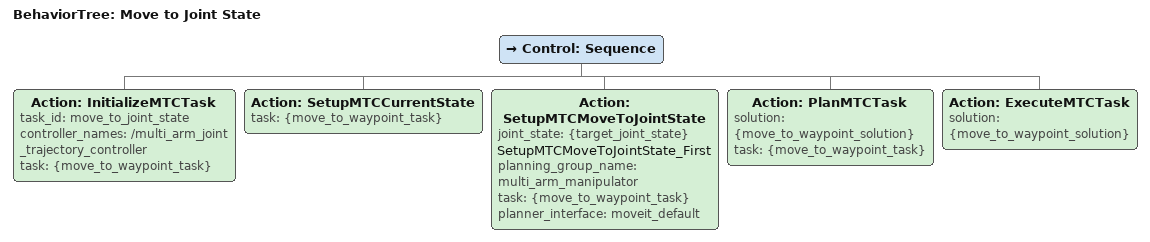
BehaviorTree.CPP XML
<?xml version="1.0"?>
<root BTCPP_format="4" main_tree_to_execute="Move to Joint State">
    <BehaviorTree ID="Move to Joint State" _description="Move to a specified joint state">
            <Control ID="Sequence">
                <Action ID="InitializeMTCTask" task_id="move_to_joint_state" controller_names="/multi_arm_joint_trajectory_controller" task="{move_to_waypoint_task}"/>
                <Action ID="SetupMTCCurrentState" task="{move_to_waypoint_task}"/>
                <Action ID="SetupMTCMoveToJointState" joint_state="{target_joint_state}" name="SetupMTCMoveToJointState_First" planning_group_name="multi_arm_manipulator" task="{move_to_waypoint_task}" planner_interface="moveit_default"/>
                <Action ID="PlanMTCTask" solution="{move_to_waypoint_solution}" task="{move_to_waypoint_task}"/>
                <Action ID="ExecuteMTCTask" solution="{move_to_waypoint_solution}"/>
        </Control>
    </BehaviorTree>
</root>
